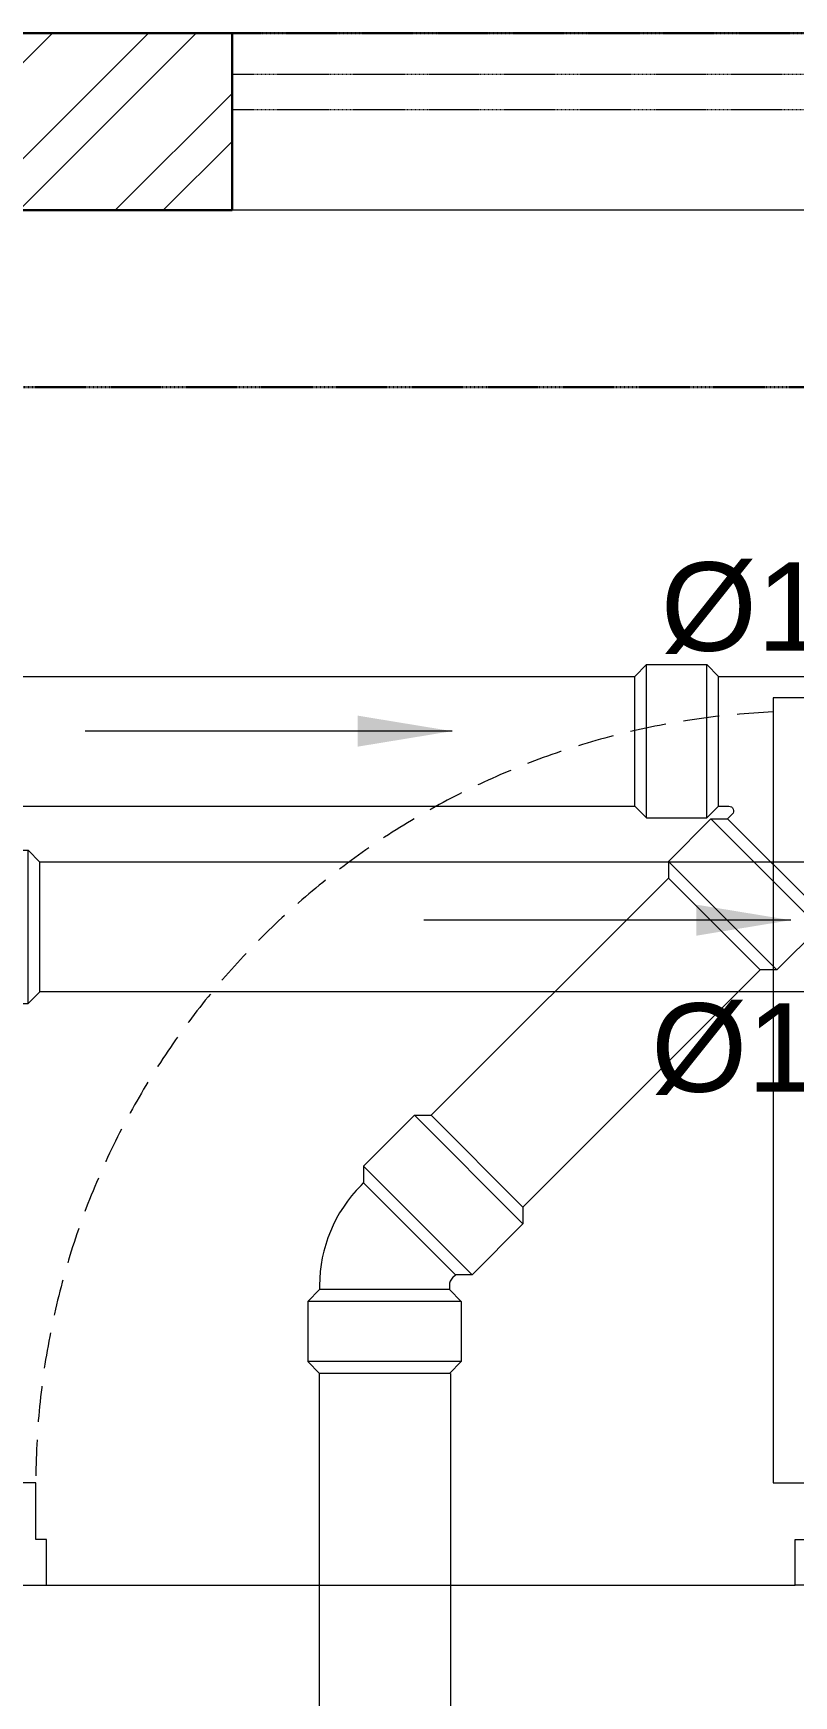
# Model space of a CAD drawing. Header units: millimetres. Extents: x 554 to 29966, y 4404 to 52986.
# Drawn here: x 12492 to 13136, y 43867 to 45276 of the extents above; entities that cross this region are included whole.
import ezdxf

# ---------------------------------------------------------------- set-up
doc = ezdxf.new("R2010")
doc.units = ezdxf.units.MM
doc.linetypes.add('DASHED2', pattern=[0.375, 0.25, -0.125])
doc.linetypes.add('HIDDEN2', pattern=[4.7624999999999975, 3.174999999999998, -1.587499999999999])
for name, color, linetype, lineweight in [('A-DOORS', 4, 'Continuous', 0), ('door window', 7, 'Continuous', 9), ('PP-BEAM', 6, 'DASHED2', 30), ('PP-WALL', 7, 'Continuous', 30), ('SWP', 1, 'Continuous', 15), ('WALL HATCH', 8, 'Continuous', 0)]:
    doc.layers.add(name, color=color, linetype=linetype, lineweight=lineweight)
doc.layers.add('SH - WWP', color=94, linetype='Continuous', lineweight=0, true_color=0x009e00)
doc.layers.add('SH- WWP', color=92, linetype='Continuous')
doc.styles.add('_MAA_200', font='Arial Narrow.ttf', dxfattribs={"height": 100})
doc.styles.get("Standard").update_dxf_attribs({"font": 'arial.ttf'})
doc.dimstyles.new('COLUMN DIM PLAN', dxfattribs={"dimtxt": 100, "dimasz": 50, "dimexe": 0, "dimexo": 0, "dimgap": 30, "dimtad": 0, "dimdec": 0, "dimdsep": 46, "dimtxsty": '_MAA_200', "dimblk": 'ARCHTICK', "dimcen": 2.5, "dimdle": 50, "dimclrd": 256, "dimclre": 256, "dimclrt": 256, "dimadec": 0, "dimazin": 0, "dimtfac": 1, "dimtdec": 0, "dimtmove": 1, "dimatfit": 3, "dimfxl": 1, "dimlwd": -1, "dimlwe": -1, "dimarcsym": 0})

# ---------------------------------------------------------------- blocks, each defined once
blk = doc.blocks.new('A$C44614934')
at = {"layer": 'door window'}
blk.add_line((2.999990778977462, 0.0264023688596353, 0.6861584709025195), (35.99999077897658, 0.0264023688596353, 0.6861584709025195), dxfattribs=at)
at = {"layer": 'door window', "elevation": 0.6861584709025195}
for points in [[(36.46498745962551, 4.526402370498542), (36.46498745962551, 39.12163490303465), (35.0219874596253, 39.12163490303465), (35.0219874596253, 4.526402370498542)], [(-9.2210229923e-06, 0.0264023688596353), (2.999990778977462, 0.0264023688596353), (2.999990778977462, 2.026402368859633), (2.534990778977316, 2.026402368859633), (2.534997417679733, 4.526402370653158), (-2.5823201213e-06, 4.526402370653158)], [(38.99999077897702, 0.0264023688596353), (35.99999077897658, 0.0264023688596353), (35.99999077897658, 2.026402368859633), (36.46498745962551, 2.026402368859633), (36.46498745962551, 4.526402370498542), (38.99999077897701, 4.526402370498542)]]:
    blk.add_lwpolyline(points, close=True, dxfattribs=at)
at = {"layer": 'door window', "linetype": 'HIDDEN2', "ltscale": 0.5}
blk.add_arc((36.54002608923339, 4.527599800097958, 0.6861584709025195), 34.00502869263578, 92.55862514950395, 180.002017573744, dxfattribs=at)
blk = doc.blocks.new('PP-YTEE')
for p, q in [((-723.6865936992986, 2433.725205862226), (-661.0112199122827, 2496.400579649235)), ((-723.6865936992986, 2443.367571060222), (-670.6535851102898, 2496.400579649235)), ((-661.0112199122827, 2496.400579649235), (-670.6535851102898, 2496.400579649235)), ((-636.4231886573975, 2471.81254839432), (-661.0112199122827, 2496.400579649235)), ((-699.0985624443806, 2409.137174607326), (-636.4231886573975, 2471.81254839432)), ((-636.4231886573975, 2462.17018319631), (-636.4231886573975, 2471.81254839432)), ((-689.4561972464058, 2409.137174607326), (-636.4231886573975, 2462.17018319631)), ((-576.0531818977145, 2401.800176436634), (-636.4231886573975, 2462.17018319631)), ((-723.6865936992986, 2433.725205862226), (-723.6865936992986, 2443.367571060222)), ((-699.0985624443806, 2409.137174607326), (-723.6865936992986, 2433.725205862226)), ((-743.0986364431647, 2401.800176436634), (-736.2804546249862, 2408.618358254813)), ((-743.0986364431647, 2401.800176436634), (-743.0986364431647, 2326.800176436634)), ((-736.2804546249862, 2408.618358254813), (-736.2804546249862, 2319.981994618448)), ((-736.2804546249862, 2408.618358254813), (-701.5077273522548, 2408.618358254813)), ((-694.6895455340759, 2401.800176436634), (-701.5077273522548, 2408.618358254813)), ((-701.5077273522548, 2408.618358254813), (-701.5077273522548, 2319.981994618448)), ((-699.0985624443806, 2409.137174607326), (-689.4561972464058, 2409.137174607326)), ((-694.6895455340759, 2401.800176436634), (-688.7034178821814, 2401.800176436634)), ((-694.6895455340759, 2401.800176436634), (-694.6895455340759, 2326.800176436634)), ((-686.7749448425711, 2406.455922203516), (-689.4561972464058, 2409.137174607326)), ((-576.0531818977145, 2401.800176436634), (-569.2350000795328, 2408.618358254813)), ((-576.0531818977145, 2401.800176436634), (-576.0531818977145, 2326.800176436634)), ((-569.2350000795328, 2408.618358254813), (-534.4622728068011, 2408.618358254813)), ((-569.2350000795328, 2408.618358254813), (-569.2350000795328, 2319.981994618448)), ((-527.6440909886225, 2401.800176436634), (-534.4622728068011, 2408.618358254813)), ((-534.4622728068011, 2408.618358254813), (-534.4622728068011, 2319.981994618448)), ((-527.6440909886225, 2401.800176436634), (-527.6440909886225, 2326.800176436634)), ((-736.2804546249862, 2319.981994618448), (-743.0986364431647, 2326.800176436634)), ((-701.5077273522548, 2319.981994618448), (-694.6895455340759, 2326.800176436634)), ((-694.6895455340759, 2326.800176436634), (-576.0531818977145, 2326.800176436634)), ((-569.2350000795328, 2319.981994618448), (-576.0531818977145, 2326.800176436634)), ((-534.4622728068011, 2319.981994618448), (-527.6440909886225, 2326.800176436634)), ((-736.2804546249862, 2319.981994618448), (-701.5077273522548, 2319.981994618448)), ((-569.2350000795328, 2319.981994618448), (-534.4622728068011, 2319.981994618448))]:
    blk.add_line(p, q)
blk.add_arc((-688.7034178821814, 2404.52744916391), 2.727272727272845, 270, 45.00000000000921)
blk = doc.blocks.new('PP-SHOE')
for p, q in [((-643.9978901630134, 13727.85068537129), (-697.0308987520032, 13674.81767678232)), ((-634.3555249650202, 13727.85068537129), (-697.0308987520032, 13665.17531158432)), ((-643.9978901630134, 13727.85068537129), (-634.3555249650202, 13727.85068537129)), ((-604.9463111111467, 13698.44147151741), (-634.3555249650202, 13727.85068537129)), ((-604.9463111111467, 13698.44147151741), (-667.6216848981039, 13635.76609773043)), ((-604.9463111111467, 13698.44147151741), (-604.9463111111467, 13688.79910631941)), ((-604.9463111111467, 13688.79910631941), (-657.9793197001106, 13635.76609773043)), ((-603.4740173322535, 13687.32681254055), (-604.9463111111467, 13688.79910631941)), ((-596.2860982658844, 13685.32981332137), (-589.4679164477203, 13692.14799513953)), ((-589.4679164477203, 13692.14799513953), (-589.4679164477203, 13603.51163150319)), ((-589.4679164477203, 13692.14799513953), (-554.6951891750018, 13692.14799513953)), ((-554.6951891750018, 13692.14799513953), (-554.6951891750018, 13603.51163150319)), ((-547.8770073568191, 13685.32981332137), (-554.6951891750018, 13692.14799513953)), ((-598.6528347332805, 13685.32981332137), (-596.2860982658844, 13685.32981332137)), ((-596.2860982658844, 13685.32981332137), (-596.2860982658844, 13610.32981332137)), ((-547.8770073568191, 13685.32981332137), (-547.8770073568191, 13610.32981332137)), ((-697.0308987520032, 13665.17531158432), (-697.0308987520032, 13674.81767678232)), ((-667.6216848981039, 13635.76609773043), (-697.0308987520032, 13665.17531158432)), ((-667.6216848981039, 13635.76609773043), (-657.9793197001106, 13635.76609773043)), ((-656.5070259212282, 13634.29380395158), (-657.9793197001106, 13635.76609773043)), ((-598.6528347332805, 13610.32981332137), (-596.2860982658844, 13610.32981332137)), ((-589.4679164477203, 13603.51163150319), (-596.2860982658844, 13610.32981332137)), ((-589.4679164477203, 13603.51163150319), (-554.6951891750018, 13603.51163150319)), ((-554.6951891750018, 13603.51163150319), (-547.8770073568191, 13610.32981332137))]:
    blk.add_line(p, q)
for radius in [6.818181818180176, 81.8181818181622]:
    blk.add_arc((-598.6528347332805, 13692.14799513953), radius, 225.0000000000068, 270)
blk = doc.blocks.new('_ArchTick')
at = {"color": 0, "linetype": 'ByBlock', "const_width": 0.15}
blk.add_lwpolyline([(-0.5, -0.5), (0.5, 0.5)], dxfattribs=at)

msp = doc.modelspace()

# ---------------------------------------------------------------- hatches: boundary and pattern name
at = {"layer": 'WALL HATCH'}
h = msp.add_hatch(dxfattribs=at)
h.set_pattern_fill('ANSI32', color=256, scale=230, style=0)
h.set_pattern_definition([(45, (-2728487.738031354, 3305291.588856062), (-60.98795987733971, 60.98795987733972), []), (45, (-2728447.079391504, 3305291.588856062), (-60.98795987733971, 60.98795987733972), [])])
h.paths.add_polyline_path([(8280.450164843009, 45275.57759625129), (8280.450164843009, 45125.57759624987), (11745.43178469187, 45125.57759624943), (11745.43178469141, 43890.57759624988), (11895.43178469234, 43890.57759625035), (11895.43178468861, 45125.57759624987), (12660.43178468955, 45125.57759624987), (12660.43178469001, 45275.57759625081), (12545.43178469141, 45275.57759625081)])

# ---------------------------------------------------------------- linework, layer by layer
at = {"layer": 'A-DOORS', "color": 163, "ltscale": 0.6}
for p, q in [((13780.43178469094, 45275.57759624988), (12660.43178469001, 45275.57759625081)), ((13780.43178469094, 45125.57759624987), (12660.43178469001, 45125.57759624987))]:
    msp.add_line(p, q, dxfattribs=at)
at = {"layer": 'A-DOORS', "color": 163, "linetype": 'DASHED2', "ltscale": 3}
for p, q in [((13780.43178469094, 45240.57759624803), (12660.43178469001, 45240.5775962471)), ((13780.43178469094, 45210.57759624988), (12660.43178469001, 45210.57759625081))]:
    msp.add_line(p, q, dxfattribs=at)
at = {"layer": 'PP-BEAM', "lineweight": 30, "ltscale": 3}
for p, q in [((24240.43178468909, 45275.57759625081), (8280.450164843009, 45275.57759625081)), ((20625.43178468908, 44975.57759625083), (11895.43178469094, 44975.57759625129))]:
    msp.add_line(p, q, dxfattribs=at)
at = {"layer": 'PP-WALL', "ltscale": 0.6}
for p, q in [((12660.43178469001, 45275.57759625081), (8280.450164843009, 45275.57759625081)), ((12660.43178469001, 45275.57759625081), (12545.43178469141, 45275.57759625081)), ((12660.43178469001, 45275.57759625081), (12660.43178468955, 45125.57759624987)), ((11895.43178469048, 45125.57759624987), (12660.43178469001, 45125.57759624987))]:
    msp.add_line(p, q, dxfattribs=at)
at = {"layer": 'SH - WWP'}
for p, q in [((14317.09632663208, 44573.26313089941), (12497.59169531206, 44573.26313089941)), ((14317.09632663208, 44463.26313089941), (12497.59169531253, 44463.26313089941))]:
    msp.add_line(p, q, dxfattribs=at)
at = {"layer": 'SWP', "linetype": 'Continuous'}
for p, q in [((12829.21877297818, 44358.61988344639), (13030.21872472309, 44559.61983519131)), ((12907.00051890838, 44280.83813751618), (13108.0004706533, 44481.83808926112)), ((12734.63657323562, 42014.58671903506), (12734.63657323562, 44139.86084273448)), ((12845.85427072423, 42014.58671903506), (12845.85427072423, 44139.86084273448))]:
    msp.add_line(p, q, dxfattribs=at)
for points in [[(12256.77055577806, 44730.58534730542), (13001.74772869901, 44730.58534730542)], [(12256.77055577899, 44620.58534730542), (13001.74772869947, 44620.58534730542)]]:
    msp.add_lwpolyline(points, dxfattribs=at)

# ---------------------------------------------------------------- block references
at = {"layer": 'door window', "xscale": 19.23076923144981, "yscale": 19.23076923144981, "zscale": 19.23076923139888}
msp.add_blockref('A$C44614934', (12445.43196199194, 43960.06985841355, -13.19535521009716), dxfattribs=at)
at = {"layer": 'door window', "xscale": 25.64102564100176, "yscale": 25.64102564100176, "zscale": 25.64102564110726, "rotation": 270}
msp.add_blockref('A$C44614934', (11744.75480087486, 43890.57735981642, -17.59380694629455), dxfattribs=at)
at = {"layer": 'SH - WWP', "xscale": 1.466666666661983, "yscale": 1.466666666661983, "zscale": 1.466666666661983, "rotation": 225}
msp.add_blockref('PP-SHOE', (-2407.307964028202, 58032.39531631246), dxfattribs=at)
at = {"layer": 'SWP', "linetype": 'Continuous'}
for name, p, xscale, yscale, zscale, rotation in [('PP-YTEE', (14091.62572881545, 48143.22560607958), -1.466666666666665, 1.466666666666665, 1.466666666666665, 180), ('PP-SHOE', (-7227.180486238438, 43336.30789861353), 1.466666666661983, 1.466666666661983, 1.466666666661983, 270)]:
    msp.add_blockref(name, p, dxfattribs=dict(at, xscale=xscale, yscale=yscale, zscale=zscale, rotation=rotation))

# ---------------------------------------------------------------- texts
at = {"layer": 'SH- WWP', "lineweight": 30, "char_height": 75, "width": 774.8714237896322, "attachment_point": 1}
for s, insert in [('\\pxqc;\\A1;\\fArial|b0|i0|c0|p34;\\C1;Ø110MM SWP', (12985.61545692117, 44827.24160047284)), ('\\pxqc;\\A1;\\fArial|b0|i0|c0|p34;\\C3;Ø110MM WWP', (12991.92426440784, 44453.54878083514))]:
    msp.add_mtext(s, dxfattribs=dict(at, insert=insert))

# ---------------------------------------------------------------- leaders
at = {"layer": 'SH - WWP'}
msp.add_leader([(13133.94236629841, 44523.9751365263), (12823.10433711263, 44523.9751365263)], dimstyle='COLUMN DIM PLAN', override={"dimasz": 80, "dimgap": 30, "dimtad": 0, "dimfxl": 5, "dimarcsym": 2}, dxfattribs=at)
at = {"layer": 'SWP', "linetype": 'Continuous'}
msp.add_leader([(12846.88567847025, 44684.15465772236), (12536.04764928448, 44684.15465772236)], dimstyle='COLUMN DIM PLAN', override={"dimasz": 80, "dimgap": 30, "dimtad": 0, "dimfxl": 5, "dimarcsym": 2}, dxfattribs=at)

doc.saveas('drawing.dxf')
